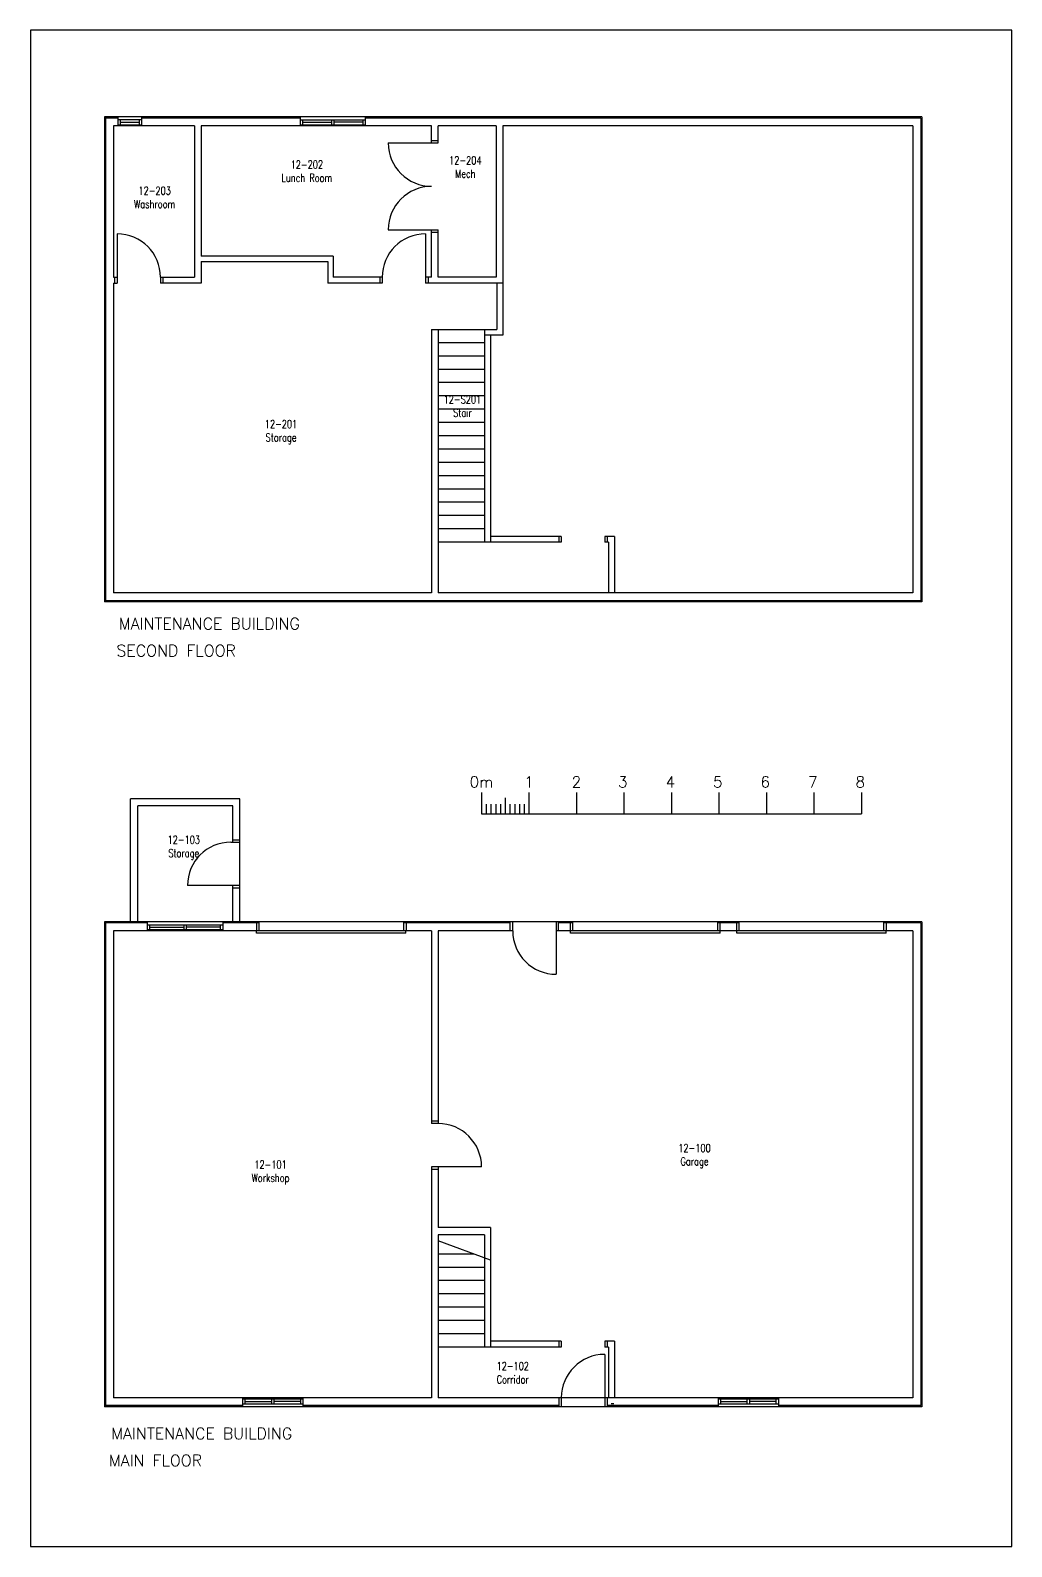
# Model space of a CAD drawing. Extents: x 11182 to 734459, y -1391328 to 152085.
# Drawn here: x 274307 to 294972, y -1211430 to -1179493 of the extents above; entities that cross this region are included whole.
import ezdxf
from ezdxf.enums import TextEntityAlignment as Align

# ---------------------------------------------------------------- set-up
doc = ezdxf.new("R2010")
doc.units = 0
doc.header["$LTSCALE"] = 500
doc.header["$MEASUREMENT"] = 0
doc.layers.get('0').update_dxf_attribs({"linetype": 'CONTINUOUS'})
doc.layers.add('0_Defpoints', color=106, linetype='CONTINUOUS', plot=False)
for name, color, linetype in [('0_room_data', 7, 'CONTINUOUS'), ('0_text', 7, 'CONTINUOUS'), ('1_Wall_Exist', 251, 'CONTINUOUS'), ('3_Text', 7, 'CONTINUOUS')]:
    doc.layers.add(name, color=color, linetype=linetype)
doc.styles.add('1_200', font='simplex.shx', dxfattribs={"width": 0.75, "height": 460})
doc.styles.get("Standard").update_dxf_attribs({"font": 'ROMANS', "height": 200})

# ---------------------------------------------------------------- blocks, each defined once
blk = doc.blocks.new('room_data')
at = {"layer": '3_Text', "style": '1_200', "width": 0.75}
for tag, p in [('ROOMNUM', (0, 0)), ('ROOMUSE', (0, -575))]:
    blk.add_attdef(tag, text='', height=345, dxfattribs=at).set_placement(p, align=Align.MIDDLE_CENTER)

msp = doc.modelspace()

# ---------------------------------------------------------------- linework, layer by layer
for p, q in [((283807, -1195548), (283807, -1195993)), ((284307, -1195661), (284307, -1195993)), ((284807, -1195548), (284807, -1195993)), ((285807, -1195548), (285807, -1195993)), ((286807, -1195548), (286807, -1195993)), ((287807, -1195548), (287807, -1195993)), ((288807, -1195548), (288807, -1195993)), ((289807, -1195548), (289807, -1195993)), ((290807, -1195548), (290807, -1195993)), ((291807, -1195548), (291807, -1195993)), ((283807, -1195993), (291807, -1195993)), ((283907, -1195794), (283907, -1195993)), ((284007, -1195794), (284007, -1195993)), ((284107, -1195794), (284107, -1195993)), ((284207, -1195794), (284207, -1195993)), ((284407, -1195794), (284407, -1195993)), ((284507, -1195794), (284507, -1195993)), ((284607, -1195794), (284607, -1195993)), ((284707, -1195794), (284707, -1195993))]:
    msp.add_line(p, q)
at = {"layer": '0_Defpoints'}
msp.add_lwpolyline([(274307, -1211430), (294972, -1211430), (294972, -1179493), (274307, -1179493)], close=True, dxfattribs=at)
at = {"layer": '1_Wall_Exist'}
for p, q in [((275866, -1181317), (275866, -1191532)), ((276155, -1181317), (275866, -1181317)), ((275892, -1181342), (275892, -1191507)), ((276155, -1181342), (275892, -1181342)), ((276155, -1181507), (276155, -1181317)), ((293082, -1181317), (276155, -1181317)), ((276655, -1181507), (276655, -1181317)), ((279993, -1181342), (276655, -1181342)), ((279993, -1181507), (279993, -1181317)), ((281365, -1181507), (281365, -1181317)), ((293057, -1181342), (281365, -1181342)), ((293057, -1181342), (293057, -1191507)), ((293082, -1181317), (293082, -1191532)), ((276057, -1181507), (276057, -1184694)), ((277766, -1181507), (276057, -1181507)), ((276155, -1181482), (276155, -1181380)), ((276655, -1181380), (276155, -1181380)), ((276155, -1181482), (276655, -1181482)), ((276206, -1181482), (276206, -1181380)), ((276206, -1181431), (276604, -1181431)), ((276604, -1181482), (276604, -1181380)), ((276655, -1181482), (276655, -1181380)), ((277766, -1181507), (277766, -1184694)), ((277906, -1181507), (277906, -1184250)), ((282757, -1181507), (277906, -1181507)), ((279993, -1181380), (281365, -1181380)), ((279993, -1181482), (281365, -1181482)), ((280044, -1181482), (280044, -1181380)), ((280044, -1181431), (280654, -1181431)), ((280654, -1181482), (280654, -1181380)), ((280704, -1181482), (280704, -1181380)), ((281314, -1181431), (280704, -1181431)), ((281314, -1181482), (281314, -1181380)), ((282757, -1181865), (282757, -1181507)), ((284116, -1181507), (282896, -1181507)), ((282896, -1181865), (282896, -1181507)), ((284116, -1181507), (284116, -1184694)), ((292892, -1181507), (284255, -1181507)), ((284255, -1181507), (284255, -1185916)), ((292892, -1181507), (292892, -1191342)), ((281842, -1181865), (282896, -1181865)), ((282757, -1181814), (282896, -1181814)), ((276133, -1183780), (276133, -1184821)), ((281842, -1183694), (282896, -1183694)), ((282630, -1183780), (282630, -1184821)), ((282757, -1184694), (282757, -1183694)), ((282757, -1183745), (282896, -1183745)), ((282896, -1184694), (282896, -1183694)), ((280687, -1184250), (277906, -1184250)), ((277906, -1184364), (280573, -1184364)), ((277906, -1184364), (277906, -1184821)), ((280573, -1184364), (280573, -1184821)), ((280687, -1184250), (280687, -1184694)), ((276057, -1184694), (276133, -1184694)), ((276057, -1184821), (276057, -1191342)), ((276057, -1184821), (276133, -1184821)), ((276082, -1184694), (276082, -1184821)), ((277047, -1184694), (277047, -1184821)), ((277047, -1184694), (277766, -1184694)), ((277906, -1184821), (277047, -1184821)), ((277098, -1184694), (277098, -1184821)), ((281715, -1184821), (280573, -1184821)), ((281715, -1184694), (280687, -1184694)), ((281665, -1184694), (281665, -1184821)), ((281715, -1184694), (281715, -1184821)), ((282757, -1184694), (282630, -1184694)), ((284255, -1184821), (282630, -1184821)), ((282681, -1184694), (282681, -1184821)), ((284116, -1184694), (282896, -1184694)), ((284133, -1184821), (284133, -1185794)), ((282757, -1185794), (282757, -1191342)), ((282757, -1185794), (284133, -1185794)), ((282896, -1185794), (282896, -1191342)), ((283874, -1185794), (283874, -1190274)), ((283874, -1186074), (282896, -1186074)), ((284255, -1185916), (283874, -1185916)), ((283996, -1185916), (283996, -1190274)), ((283874, -1186354), (282896, -1186354)), ((283874, -1186634), (282896, -1186634)), ((283874, -1186914), (282896, -1186914)), ((283874, -1187194), (282896, -1187194)), ((283874, -1187474), (282896, -1187474)), ((283874, -1187754), (282896, -1187754)), ((283874, -1188034), (282896, -1188034)), ((283874, -1188314), (282896, -1188314)), ((283874, -1188594), (282896, -1188594)), ((283874, -1188874), (282896, -1188874)), ((283874, -1189154), (282896, -1189154)), ((283874, -1189434), (282896, -1189434)), ((283874, -1189714), (282896, -1189714)), ((283874, -1189994), (282896, -1189994)), ((285488, -1190274), (282896, -1190274)), ((285488, -1190152), (283996, -1190152)), ((285437, -1190152), (285437, -1190274)), ((285488, -1190152), (285488, -1190274)), ((286402, -1190152), (286402, -1190274)), ((286605, -1190152), (286402, -1190152)), ((286483, -1190274), (286402, -1190274)), ((286453, -1190152), (286453, -1190274)), ((286483, -1190274), (286483, -1191342)), ((286605, -1190152), (286605, -1191342)), ((293082, -1191532), (275866, -1191532)), ((293057, -1191507), (275892, -1191507)), ((282757, -1191342), (276057, -1191342)), ((292892, -1191342), (282896, -1191342)), ((278721, -1195677), (276417, -1195677)), ((276417, -1198269), (276417, -1195677)), ((278721, -1198269), (278721, -1195677)), ((276569, -1198269), (276569, -1195829)), ((278569, -1195829), (276569, -1195829)), ((278569, -1196592), (278569, -1195829)), ((278530, -1196592), (278721, -1196592)), ((278569, -1196541), (278721, -1196541)), ((278721, -1197506), (277616, -1197506)), ((278569, -1198269), (278569, -1197506)), ((278569, -1197557), (278721, -1197557)), ((293082, -1198269), (275866, -1198269)), ((275866, -1198269), (275866, -1208485)), ((276774, -1198460), (276774, -1198269)), ((278364, -1198460), (278364, -1198269)), ((279119, -1198269), (279119, -1198460)), ((282167, -1198269), (282167, -1198460)), ((284413, -1198460), (284413, -1198269)), ((284464, -1198460), (284464, -1198269)), ((285379, -1198269), (285379, -1199374)), ((285429, -1198460), (285429, -1198269)), ((285734, -1198460), (285734, -1198269)), ((288782, -1198460), (288782, -1198269)), ((289234, -1198460), (289234, -1198269)), ((292282, -1198460), (292282, -1198269)), ((293082, -1198269), (293082, -1208485)), ((275892, -1198294), (275892, -1208460)), ((276774, -1198294), (275892, -1198294)), ((276057, -1198460), (276057, -1208294)), ((282755, -1198460), (276057, -1198460)), ((276774, -1198333), (278364, -1198333)), ((276774, -1198434), (278364, -1198434)), ((276825, -1198434), (276825, -1198333)), ((276825, -1198383), (277543, -1198383)), ((277543, -1198434), (277543, -1198333)), ((277594, -1198434), (277594, -1198333)), ((278313, -1198383), (277594, -1198383)), ((278313, -1198434), (278313, -1198333)), ((279119, -1198294), (278364, -1198294)), ((279068, -1198294), (279068, -1198460)), ((279069, -1198510), (279069, -1198460)), ((282217, -1198510), (279069, -1198510)), ((284413, -1198294), (282167, -1198294)), ((282217, -1198510), (282217, -1198460)), ((282218, -1198294), (282218, -1198460)), ((282755, -1198460), (282755, -1202518)), ((282895, -1198460), (282895, -1202518)), ((284464, -1198460), (282895, -1198460)), ((292892, -1198460), (285379, -1198460)), ((285734, -1198294), (285429, -1198294)), ((285683, -1198460), (285683, -1198294)), ((285684, -1198510), (285684, -1198460)), ((288832, -1198510), (285684, -1198510)), ((289234, -1198294), (288782, -1198294)), ((288832, -1198510), (288832, -1198460)), ((288833, -1198460), (288833, -1198294)), ((289183, -1198460), (289183, -1198294)), ((289184, -1198510), (289184, -1198460)), ((292332, -1198510), (289184, -1198510)), ((293057, -1198294), (292282, -1198294)), ((292332, -1198510), (292332, -1198460)), ((292333, -1198460), (292333, -1198294)), ((292892, -1198460), (292892, -1208294)), ((293057, -1198294), (293057, -1208460)), ((282895, -1202467), (282755, -1202467)), ((282895, -1202518), (282755, -1202518)), ((282755, -1203433), (282755, -1208294)), ((283809, -1203433), (282755, -1203433)), ((282895, -1203483), (282755, -1203483)), ((282895, -1203433), (282895, -1204707)), ((283995, -1204707), (282895, -1204707)), ((282895, -1204861), (282895, -1208294)), ((283873, -1204861), (282895, -1204861)), ((283873, -1204861), (283873, -1207227)), ((283995, -1204707), (283995, -1207227)), ((283995, -1205395), (282895, -1204987)), ((283650, -1205267), (282895, -1205267)), ((283873, -1205547), (282895, -1205547)), ((283873, -1205827), (282895, -1205827)), ((283873, -1206107), (282895, -1206107)), ((283873, -1206387), (282895, -1206387)), ((283873, -1206667), (282895, -1206667)), ((283873, -1206947), (282895, -1206947)), ((285488, -1207105), (283996, -1207105)), ((285437, -1207105), (285437, -1207227)), ((285488, -1207105), (285488, -1207227)), ((286402, -1207105), (286402, -1207227)), ((286605, -1207105), (286402, -1207105)), ((286453, -1207105), (286453, -1207227)), ((286605, -1207105), (286605, -1208294)), ((285488, -1207227), (282895, -1207227)), ((286483, -1207227), (286402, -1207227)), ((286402, -1207380), (286402, -1208485)), ((286483, -1207227), (286483, -1208294)), ((293082, -1208485), (275866, -1208485)), ((278777, -1208460), (275892, -1208460)), ((282755, -1208294), (276057, -1208294)), ((278777, -1208294), (278777, -1208485)), ((278777, -1208320), (280047, -1208320)), ((278777, -1208421), (280047, -1208421)), ((278827, -1208320), (278827, -1208421)), ((278827, -1208371), (279386, -1208371)), ((279386, -1208320), (279386, -1208421)), ((279437, -1208320), (279437, -1208421)), ((279996, -1208371), (279437, -1208371)), ((279996, -1208320), (279996, -1208421)), ((280047, -1208294), (280047, -1208485)), ((285437, -1208460), (280047, -1208460)), ((292892, -1208294), (282895, -1208294)), ((285437, -1208294), (285437, -1208485)), ((285488, -1208294), (285488, -1208485)), ((286453, -1208294), (286453, -1208485)), ((288789, -1208460), (286453, -1208460)), ((286591, -1208421), (286540, -1208421)), ((288789, -1208294), (288789, -1208485)), ((288789, -1208320), (290059, -1208320)), ((288789, -1208421), (290059, -1208421)), ((288840, -1208320), (288840, -1208421)), ((288840, -1208371), (289398, -1208371)), ((289398, -1208320), (289398, -1208421)), ((289449, -1208320), (289449, -1208421)), ((290008, -1208371), (289449, -1208371)), ((290008, -1208320), (290008, -1208421)), ((290059, -1208294), (290059, -1208485)), ((293057, -1208460), (290059, -1208460))]:
    msp.add_line(p, q, dxfattribs=at)
for centre, start, end in [((282757, -1181865), 180, 270), ((282757, -1183694), 90, 180), ((276133, -1184694), 0, 90), ((282630, -1184694), 90, 180), ((278530, -1197506), 90, 180), ((285379, -1198460), 180, 270), ((282895, -1203433), 0, 90), ((286402, -1208294), 90, 180)]:
    msp.add_arc(centre, 914, start, end, dxfattribs=at)

# ---------------------------------------------------------------- block references
at = {"layer": '0_room_data', "xscale": 0.4884528996882577, "yscale": 0.4884528996882577, "zscale": 0.4884528996882577}
for p, values in [((280130, -1182320), {'ROOMNUM': '12-202', 'ROOMUSE': 'Lunch Room'}), ((283467, -1182232), {'ROOMNUM': '12-204', 'ROOMUSE': 'Mech'}), ((276925, -1182871), {'ROOMNUM': '12-203', 'ROOMUSE': 'Washroom'}), ((283406, -1187267), {'ROOMNUM': '12-S201', 'ROOMUSE': 'Stair'}), ((279586, -1187786), {'ROOMNUM': '12-201', 'ROOMUSE': 'Storage'}), ((277537, -1196541), {'ROOMNUM': '12-103', 'ROOMUSE': 'Storage'}), ((288293, -1203034), {'ROOMNUM': '12-100', 'ROOMUSE': 'Garage'}), ((279365, -1203382), {'ROOMNUM': '12-101', 'ROOMUSE': 'Workshop'}), ((284465, -1207626), {'ROOMNUM': '12-102', 'ROOMUSE': 'Corridor'})]:
    msp.add_blockref('room_data', p, dxfattribs=at).add_auto_attribs(values)

# ---------------------------------------------------------------- texts
at = {"layer": '0_text'}
for s, p in [('MAINTENANCE BUILDING', (276168, -1192111)), ('SECOND FLOOR', (276119, -1192680)), ('MAINTENANCE BUILDING', (276009, -1209168)), ('MAIN FLOOR', (275960, -1209737))]:
    msp.add_text(s, height=243.8, rotation=0, dxfattribs=at).set_placement(p)
for s, p in [('0m', (283807, -1195323)), ('1', (284807, -1195323)), ('2', (285807, -1195323)), ('3', (286783, -1195323)), ('4', (287783, -1195323)), ('5', (288783, -1195323)), ('6', (289783, -1195323)), ('7', (290783, -1195323)), ('8', (291783, -1195323))]:
    msp.add_text(s, height=231, rotation=0, dxfattribs=at).set_placement(p, align=Align.MIDDLE_CENTER)

doc.saveas('drawing.dxf')
